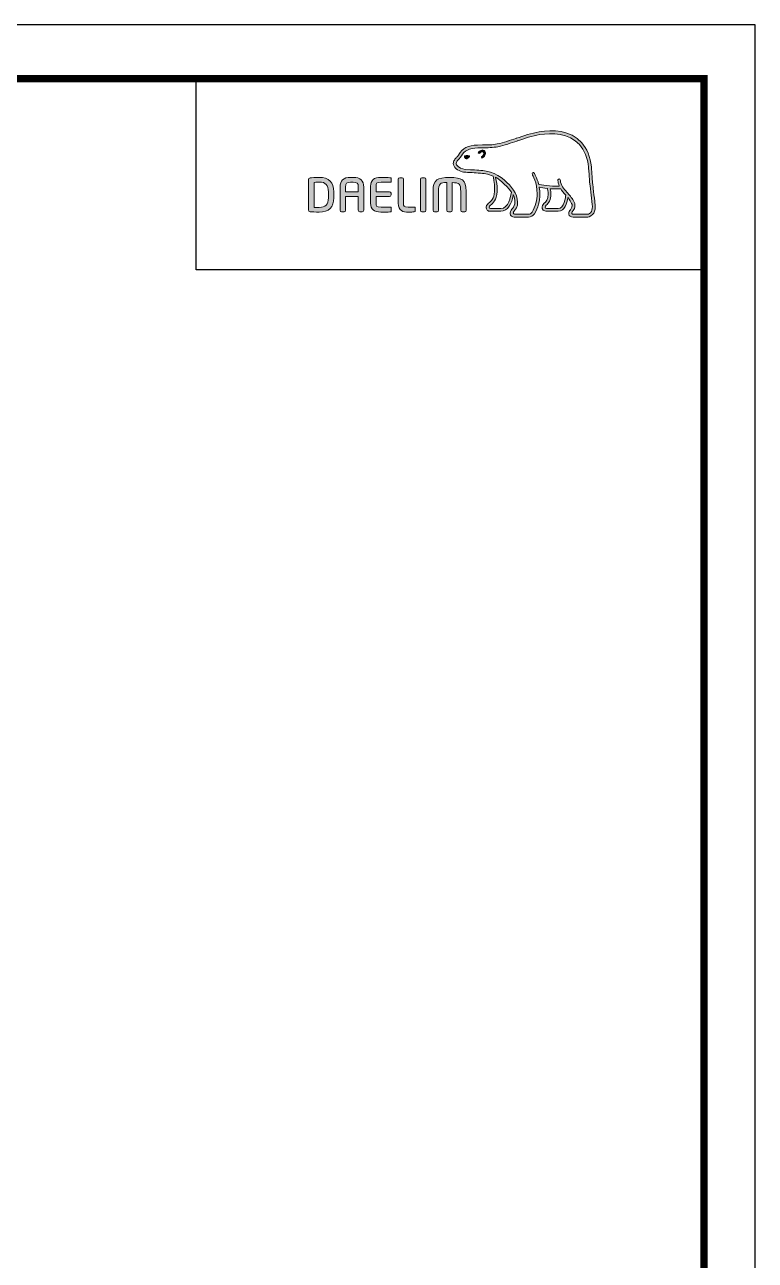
# Model space of a CAD drawing. Extents: x 7920 to 9049, y 0 to 827.
# Drawn here: x 8789.2 to 9048.8, y 387.6 to 826.8 of the extents above; entities that cross this region are included whole.
import ezdxf

# ---------------------------------------------------------------- set-up
doc = ezdxf.new("R2010")
doc.units = 0
doc.header["$LTSCALE"] = 10
doc.header["$MEASUREMENT"] = 0
doc.layers.get('0').update_dxf_attribs({"linetype": 'CONTINUOUS'})
doc.layers.add('레이어 1', color=7, linetype='CONTINUOUS', lineweight=0)

msp = doc.modelspace()

# ---------------------------------------------------------------- hatches: boundary and pattern name
at = {"layer": '레이어 1'}
h = msp.add_hatch(color=5, dxfattribs=at)
h.dxf.hatch_style = 1
edge = h.paths.add_edge_path(flags=16)
edge.add_spline(control_points=[(8990.26, 759.99), (8989.77, 759.45), (8989.15, 759.44), (8989.12, 759.44), (8989.12, 759.44), (8984.13, 759.44), (8984.13, 759.44), (8983.95, 759.44), (8983.81, 759.49), (8983.72, 759.58), (8983.64, 759.65), (8983.61, 759.76), (8983.61, 759.9), (8983.61, 760.18), (8983.81, 760.44), (8984.03, 760.72), (8984.23, 760.98), (8984.42, 761.22), (8984.53, 761.53), (8984.8, 762.26), (8984.78, 763.04), (8984.45, 763.73), (8983.86, 764.98), (8982.99, 765.96), (8982.14, 766.91), (8982.14, 766.91), (8981.85, 767.23), (8981.85, 767.23), (8980.75, 768.46), (8979.62, 769.73), (8979.53, 771.45), (8979.51, 771.79), (8979.35, 771.99), (8979.13, 771.98), (8979.13, 771.98), (8978.81, 771.83), (8978.8, 771.83), (8978.71, 771.73), (8978.66, 771.59), (8978.66, 771.42), (8978.66, 771.42), (8978.67, 771.37), (8978.67, 771.37), (8978.71, 770.74), (8978.86, 770.13), (8979.12, 769.5), (8979.12, 769.5), (8979.15, 769.44), (8979.15, 769.44), (8979.15, 769.44), (8979.08, 769.43), (8979.08, 769.43), (8975.88, 769.31), (8972.74, 769.91), (8971.82, 770.13), (8971.25, 772.42), (8970.32, 773.94), (8970.28, 774.01), (8970.21, 774.12), (8970.1, 774.22), (8969.99, 774.25), (8969.99, 774.25), (8969.72, 774.21), (8969.68, 774.2), (8969.66, 774.17), (8969.62, 774.11), (8969.51, 773.97), (8969.51, 773.97), (8969.5, 773.85), (8969.5, 773.85), (8969.5, 773.85), (8969.58, 773.55), (8969.58, 773.55), (8969.65, 773.43), (8971.3, 770.55), (8971.3, 766.74), (8971.3, 764.39), (8970.68, 762.17), (8969.46, 760.14), (8969.17, 759.66), (8968.78, 759.44), (8968.21, 759.44), (8968.21, 759.44), (8963.3, 759.44), (8963.3, 759.44), (8963.14, 759.44), (8962.8, 759.56), (8962.8, 759.91), (8962.8, 760.11), (8962.98, 760.43), (8963.28, 760.77), (8965.33, 763.05), (8964.15, 766.61), (8962.18, 768.96), (8960.28, 771.22), (8957.19, 774.07), (8953.21, 774.78), (8951.8, 775.02), (8949.49, 775.16), (8947.62, 775.27), (8947.62, 775.27), (8945.73, 775.38), (8945.73, 775.38), (8944.76, 775.46), (8943.15, 776.05), (8942.67, 776.98), (8942.46, 777.36), (8942.48, 777.75), (8942.74, 778.2), (8942.9, 778.47), (8943.13, 778.7), (8943.41, 778.98), (8943.72, 779.29), (8944.04, 779.62), (8944.29, 780.05), (8944.29, 780.05), (8944.36, 780.18), (8944.36, 780.18), (8945.31, 782), (8947.26, 782.96), (8950.17, 783.03), (8950.17, 783.03), (8951.81, 783.05), (8951.81, 783.05), (8953.62, 783.06), (8955.66, 783.07), (8957.34, 783.43), (8959.7, 783.94), (8962.07, 784.75), (8964.15, 785.46), (8964.15, 785.46), (8964.22, 785.48), (8964.22, 785.48), (8966.8, 786.37), (8969.48, 787.28), (8972.21, 787.72), (8976.58, 788.45), (8982.58, 788.42), (8986.36, 784.18), (8988.1, 782.22), (8989.18, 779.52), (8989.55, 776.16), (8989.55, 776.16), (8989.53, 776.17), (8989.52, 776.18), (8989.55, 776.12), (8989.58, 775.74), (8989.73, 773.6), (8989.78, 772.57), (8989.83, 771.51), (8990.1, 769.53), (8990.1, 769.53), (8990.86, 762.93), (8990.86, 762.93), (8990.86, 762.93), (8990.9, 762.13), (8990.9, 762.13), (8990.9, 761.19), (8990.69, 760.47), (8990.26, 759.99)], knot_values=[0, 0, 0, 0, 1, 1, 1, 2, 2, 2, 3, 3, 3, 4, 4, 4, 5, 5, 5, 6, 6, 6, 7, 7, 7, 8, 8, 8, 9, 9, 9, 10, 10, 10, 11, 11, 11, 12, 12, 12, 13, 13, 13, 14, 14, 14, 15, 15, 15, 16, 16, 16, 17, 17, 17, 18, 18, 18, 19, 19, 19, 20, 20, 20, 21, 21, 21, 22, 22, 22, 23, 23, 23, 24, 24, 24, 25, 25, 25, 26, 26, 26, 27, 27, 27, 28, 28, 28, 29, 29, 29, 30, 30, 30, 31, 31, 31, 32, 32, 32, 33, 33, 33, 34, 34, 34, 35, 35, 35, 36, 36, 36, 37, 37, 37, 38, 38, 38, 39, 39, 39, 40, 40, 40, 41, 41, 41, 42, 42, 42, 43, 43, 43, 44, 44, 44, 45, 45, 45, 46, 46, 46, 47, 47, 47, 48, 48, 48, 49, 49, 49, 50, 50, 50, 51, 51, 51, 52, 52, 52, 53, 53, 53, 53], degree=3, periodic=0)
edge = h.paths.add_edge_path(flags=16)
edge.add_spline(control_points=[(8978.74, 761.42), (8978.74, 761.42), (8974.67, 761.42), (8974.67, 761.42), (8974.37, 761.42), (8974.13, 761.66), (8974.13, 761.97), (8974.13, 762.18), (8974.32, 762.45), (8974.49, 762.64), (8975.32, 763.43), (8976.17, 764.52), (8976.17, 766.59), (8976.17, 766.59), (8976.11, 767.53), (8976.11, 767.54), (8976.11, 767.54), (8975.96, 768.45), (8975.96, 768.45), (8975.96, 768.45), (8975.95, 768.51), (8975.95, 768.51), (8975.95, 768.51), (8976.01, 768.5), (8976.01, 768.5), (8976.77, 768.45), (8978.25, 768.37), (8979.66, 768.43), (8980.01, 767.86), (8980.59, 767.13), (8981.43, 766.16), (8981.39, 765.67), (8980.99, 761.42), (8978.74, 761.42)], knot_values=[0, 0, 0, 0, 1, 1, 1, 2, 2, 2, 3, 3, 3, 4, 4, 4, 5, 5, 5, 6, 6, 6, 7, 7, 7, 8, 8, 8, 9, 9, 9, 10, 10, 10, 11, 11, 11, 11], degree=3, periodic=0)
edge = h.paths.add_edge_path(flags=16)
edge.add_spline(control_points=[(8958.33, 761.42), (8958.33, 761.42), (8954.76, 761.42), (8954.76, 761.42), (8954.49, 761.42), (8954.2, 761.64), (8954.2, 761.97), (8954.2, 762.16), (8954.37, 762.41), (8954.67, 762.65), (8955.57, 763.37), (8956.94, 764.46), (8957.09, 767.47), (8957.09, 767.47), (8957.11, 768.29), (8957.11, 768.29), (8957.11, 769.57), (8956.82, 771.11), (8956.54, 772.49), (8956.54, 772.49), (8956.49, 772.63), (8956.49, 772.63), (8956.49, 772.63), (8956.61, 772.54), (8956.61, 772.54), (8957.14, 772.22), (8960.06, 770.24), (8962.13, 767.32), (8961.96, 765.94), (8961.18, 761.42), (8958.33, 761.42)], knot_values=[0, 0, 0, 0, 1, 1, 1, 2, 2, 2, 3, 3, 3, 4, 4, 4, 5, 5, 5, 6, 6, 6, 7, 7, 7, 8, 8, 8, 9, 9, 9, 10, 10, 10, 10], degree=3, periodic=0)
edge = h.paths.add_edge_path()
edge.add_spline(control_points=[(8991.86, 763.03), (8991.86, 763.04), (8991.11, 769.67), (8991.11, 769.67), (8990.83, 771.65), (8990.79, 772.71), (8990.75, 773.64), (8990.75, 773.64), (8990.56, 776.26), (8990.56, 776.26), (8990.16, 779.84), (8989, 782.74), (8987.12, 784.85), (8983.04, 789.44), (8976.67, 789.48), (8972.04, 788.72), (8969.2, 788.25), (8966.49, 787.33), (8963.87, 786.43), (8963.87, 786.43), (8963.78, 786.4), (8963.78, 786.4), (8961.73, 785.7), (8959.41, 784.9), (8957.12, 784.42), (8955.56, 784.08), (8953.59, 784.07), (8951.86, 784.06), (8951.86, 784.06), (8950.14, 784.04), (8950.14, 784.04), (8946.84, 783.96), (8944.59, 782.81), (8943.46, 780.64), (8943.46, 780.64), (8943.41, 780.55), (8943.41, 780.55), (8943.22, 780.22), (8942.94, 779.94), (8942.69, 779.69), (8942.42, 779.41), (8942.11, 779.1), (8941.87, 778.7), (8941.63, 778.3), (8941.51, 777.89), (8941.51, 777.49), (8941.51, 777.15), (8941.6, 776.82), (8941.77, 776.51), (8942.47, 775.18), (8944.47, 774.47), (8945.66, 774.38), (8945.66, 774.38), (8947.42, 774.27), (8947.46, 774.27), (8949.22, 774.17), (8951.63, 774.03), (8953.03, 773.78), (8953.85, 773.64), (8954.79, 773.34), (8955.65, 772.94), (8955.71, 772.71), (8956.16, 770.73), (8956.16, 768.29), (8956.16, 768.29), (8956.14, 767.51), (8956.14, 767.51), (8956.01, 764.94), (8954.89, 764.04), (8954.06, 763.38), (8953.98, 763.32), (8953.25, 762.71), (8953.19, 761.98), (8953.16, 761.56), (8953.28, 761.19), (8953.53, 760.91), (8953.8, 760.62), (8954.21, 760.47), (8954.76, 760.47), (8954.76, 760.47), (8958.33, 760.47), (8958.33, 760.47), (8961, 760.47), (8962.32, 763.35), (8962.72, 766.04), (8962.72, 766.04), (8962.73, 766.42), (8962.73, 766.42), (8962.73, 766.42), (8962.84, 766.23), (8962.84, 766.23), (8963.18, 765.47), (8963.39, 764.56), (8963.39, 763.87), (8963.39, 762.91), (8963.09, 762.07), (8962.53, 761.44), (8962.38, 761.3), (8961.67, 760.56), (8961.67, 759.82), (8961.67, 759.82), (8961.67, 759.7), (8961.67, 759.7), (8961.78, 758.82), (8962.48, 758.43), (8963.14, 758.43), (8963.14, 758.43), (8968.21, 758.43), (8968.21, 758.43), (8969.13, 758.43), (8969.86, 758.84), (8970.33, 759.62), (8971.62, 761.77), (8972.27, 764.09), (8972.27, 766.54), (8972.27, 767.3), (8972.2, 768.12), (8972.06, 768.96), (8972.06, 768.96), (8972.05, 769.03), (8972.05, 769.03), (8972.05, 769.03), (8972.12, 769.02), (8972.12, 769.02), (8972.73, 768.9), (8973.71, 768.73), (8974.92, 768.6), (8974.92, 768.6), (8974.96, 768.59), (8974.96, 768.59), (8974.96, 768.59), (8975.12, 767.66), (8975.12, 767.66), (8975.12, 767.66), (8975.16, 767.44), (8975.16, 767.44), (8975.16, 767.44), (8975.2, 766.62), (8975.2, 766.62), (8975.2, 764.64), (8974.31, 763.78), (8973.83, 763.32), (8973.82, 763.32), (8973.15, 762.63), (8973.07, 762.03), (8973.07, 762.03), (8973.05, 761.84), (8973.05, 761.84), (8973.05, 761.65), (8973.1, 761.27), (8973.43, 760.93), (8973.73, 760.62), (8974.18, 760.47), (8974.78, 760.47), (8974.78, 760.47), (8978.74, 760.47), (8978.74, 760.47), (8981.14, 760.47), (8981.86, 763.52), (8982.15, 765.23), (8982.15, 765.23), (8982.16, 765.41), (8982.16, 765.41), (8982.16, 765.41), (8982.26, 765.28), (8982.26, 765.28), (8982.81, 764.57), (8983.3, 763.79), (8983.53, 763.3), (8983.66, 763.04), (8983.72, 762.76), (8983.72, 762.48), (8983.72, 762.48), (8983.63, 761.91), (8983.63, 761.91), (8983.54, 761.6), (8983.33, 761.31), (8983.12, 761.03), (8982.82, 760.64), (8982.5, 760.23), (8982.5, 759.73), (8982.5, 759.73), (8982.53, 759.46), (8982.53, 759.46), (8982.68, 758.8), (8983.21, 758.43), (8984.04, 758.43), (8984.04, 758.43), (8989.12, 758.43), (8989.12, 758.43), (8989.23, 758.43), (8990.22, 758.46), (8991, 759.3), (8991.62, 759.97), (8991.92, 760.89), (8991.92, 762.12), (8991.92, 762.12), (8991.87, 763.03), (8991.86, 763.03)], knot_values=[0, 0, 0, 0, 1, 1, 1, 2, 2, 2, 3, 3, 3, 4, 4, 4, 5, 5, 5, 6, 6, 6, 7, 7, 7, 8, 8, 8, 9, 9, 9, 10, 10, 10, 11, 11, 11, 12, 12, 12, 13, 13, 13, 14, 14, 14, 15, 15, 15, 16, 16, 16, 17, 17, 17, 18, 18, 18, 19, 19, 19, 20, 20, 20, 21, 21, 21, 22, 22, 22, 23, 23, 23, 24, 24, 24, 25, 25, 25, 26, 26, 26, 27, 27, 27, 28, 28, 28, 29, 29, 29, 30, 30, 30, 31, 31, 31, 32, 32, 32, 33, 33, 33, 34, 34, 34, 35, 35, 35, 36, 36, 36, 37, 37, 37, 38, 38, 38, 39, 39, 39, 40, 40, 40, 41, 41, 41, 42, 42, 42, 43, 43, 43, 44, 44, 44, 45, 45, 45, 46, 46, 46, 47, 47, 47, 48, 48, 48, 49, 49, 49, 50, 50, 50, 51, 51, 51, 52, 52, 52, 53, 53, 53, 54, 54, 54, 55, 55, 55, 56, 56, 56, 57, 57, 57, 58, 58, 58, 59, 59, 59, 60, 60, 60, 61, 61, 61, 62, 62, 62, 63, 63, 63, 64, 64, 64, 65, 65, 65, 66, 66, 66, 66], degree=3, periodic=0)
edge = h.paths.add_edge_path(flags=0)
edge.add_spline(control_points=[(8945.58, 780.17), (8945.58, 780.17), (8946.32, 780.51), (8947.23, 780.15), (8947.23, 780.15), (8947.35, 780.11), (8947.2, 779.9), (8946.75, 779.3), (8946.31, 779.17), (8946.31, 779.17), (8946.31, 779.17), (8945.99, 779.06), (8945.82, 779.27), (8945.45, 779.7), (8945.44, 779.94), (8945.44, 779.94), (8945.44, 779.94), (8945.41, 780.13), (8945.58, 780.17)], knot_values=[0, 0, 0, 0, 1, 1, 1, 2, 2, 2, 3, 3, 3, 4, 4, 4, 5, 5, 5, 6, 6, 6, 6], degree=3, periodic=0)
edge = h.paths.add_edge_path(flags=0)
edge.add_spline(control_points=[(8950.45, 781.53), (8950.34, 781.41), (8950.33, 781.21), (8950.45, 781.1), (8950.57, 781), (8950.76, 781.03), (8950.87, 781.15), (8950.93, 781.21), (8951.54, 781.93), (8952.06, 781.56), (8952.25, 781.43), (8952.33, 781.23), (8952.31, 780.98), (8952.26, 780.57), (8951.91, 780.12), (8951.67, 779.96), (8951.53, 779.88), (8951.44, 779.7), (8951.5, 779.55), (8951.57, 779.41), (8951.75, 779.37), (8951.9, 779.43), (8952.34, 779.64), (8952.89, 780.34), (8952.96, 781), (8953.01, 781.45), (8952.81, 781.82), (8952.45, 782.07), (8951.67, 782.63), (8950.78, 781.89), (8950.45, 781.53)], knot_values=[0, 0, 0, 0, 1, 1, 1, 2, 2, 2, 3, 3, 3, 4, 4, 4, 5, 5, 5, 6, 6, 6, 7, 7, 7, 8, 8, 8, 9, 9, 9, 10, 10, 10, 10], degree=3, periodic=0)
edge = h.paths.add_edge_path(flags=0)
edge.add_spline(control_points=[(8950.35, 780.99), (8950.35, 780.99), (8950.35, 780.99), (8950.35, 780.99), (8950.35, 780.99), (8950.35, 780.99), (8950.35, 780.99)], knot_values=[0, 0, 0, 0, 1, 1, 1, 2, 2, 2, 2], degree=3, periodic=0)
h = msp.add_hatch(color=5, dxfattribs=at)
h.dxf.hatch_style = 2
edge = h.paths.add_edge_path()
edge.add_spline(control_points=[(8950.45, 781.53), (8950.34, 781.41), (8950.33, 781.21), (8950.45, 781.1), (8950.57, 781), (8950.76, 781.03), (8950.87, 781.15), (8950.93, 781.21), (8951.54, 781.93), (8952.06, 781.56), (8952.25, 781.43), (8952.33, 781.23), (8952.31, 780.98), (8952.26, 780.57), (8951.91, 780.12), (8951.67, 779.96), (8951.53, 779.88), (8951.44, 779.7), (8951.5, 779.55), (8951.57, 779.41), (8951.75, 779.37), (8951.9, 779.43), (8952.34, 779.64), (8952.89, 780.34), (8952.96, 781), (8953.01, 781.45), (8952.81, 781.82), (8952.45, 782.07), (8951.67, 782.63), (8950.78, 781.89), (8950.45, 781.53)], knot_values=[0, 0, 0, 0, 1, 1, 1, 2, 2, 2, 3, 3, 3, 4, 4, 4, 5, 5, 5, 6, 6, 6, 7, 7, 7, 8, 8, 8, 9, 9, 9, 10, 10, 10, 10], degree=3, periodic=0)
h = msp.add_hatch(color=5, dxfattribs=at)
h.dxf.hatch_style = 2
edge = h.paths.add_edge_path()
edge.add_spline(control_points=[(8947.24, 779.9), (8947.39, 780.11), (8947.27, 780.15), (8947.27, 780.15)], knot_values=[1.00001, 1.00001, 1.00001, 1.00001, 2, 2, 2, 2], degree=3, periodic=0)
edge.add_spline(control_points=[(8947.27, 780.15), (8947.22, 780.18), (8947.16, 780.2), (8947.11, 780.21)], knot_values=[0.937491, 0.937491, 0.937491, 0.937491, 1, 1, 1, 1], degree=3, periodic=0)
edge.add_spline(control_points=[(8947.11, 780.21), (8946.99, 780.25), (8946.89, 780.27), (8946.78, 780.29)], knot_values=[0.812494, 0.812494, 0.812494, 0.812494, 0.937491, 0.937491, 0.937491, 0.937491], degree=3, periodic=0)
edge.add_spline(control_points=[(8946.78, 780.29), (8946.68, 780.3), (8946.58, 780.31), (8946.49, 780.32)], knot_values=[0.687496, 0.687496, 0.687496, 0.687496, 0.812494, 0.812494, 0.812494, 0.812494], degree=3, periodic=0)
edge.add_spline(control_points=[(8946.49, 780.32), (8946.39, 780.32), (8946.3, 780.32), (8946.22, 780.31)], knot_values=[0.562499, 0.562499, 0.562499, 0.562499, 0.687496, 0.687496, 0.687496, 0.687496], degree=3, periodic=0)
edge.add_spline(control_points=[(8946.22, 780.31), (8946.1, 780.3), (8945.99, 780.28), (8945.9, 780.26)], knot_values=[0.375003, 0.375003, 0.375003, 0.375003, 0.562499, 0.562499, 0.562499, 0.562499], degree=3, periodic=0)
edge.add_spline(control_points=[(8945.9, 780.26), (8945.78, 780.23), (8945.7, 780.2), (8945.65, 780.19)], knot_values=[0.125007, 0.125007, 0.125007, 0.125007, 0.375003, 0.375003, 0.375003, 0.375003], degree=3, periodic=0)
edge.add_spline(control_points=[(8945.65, 780.19), (8945.63, 780.18), (8945.62, 780.17), (8945.62, 780.17)], knot_values=[0, 0, 0, 0, 0.125007, 0.125007, 0.125007, 0.125007], degree=3, periodic=0)
edge.add_spline(control_points=[(8945.62, 780.17), (8945.45, 780.13), (8945.49, 779.94), (8945.49, 779.94), (8945.49, 779.94), (8945.5, 779.7), (8945.86, 779.27)], knot_values=[4, 4, 4, 4, 5, 5, 5, 6, 6, 6, 6], degree=3, periodic=0)
edge.add_spline(control_points=[(8945.86, 779.27), (8946.04, 779.06), (8946.36, 779.17), (8946.36, 779.17), (8946.36, 779.17), (8946.79, 779.3), (8947.24, 779.9)], knot_values=[2, 2, 2, 2, 3, 3, 3, 4, 4, 4, 4], degree=3, periodic=0)
h = msp.add_hatch(color=5, dxfattribs=at)
h.dxf.hatch_style = 2
edge = h.paths.add_edge_path()
edge.add_spline(control_points=[(8897.12, 765.29), (8897.12, 762.98), (8896.06, 761.85), (8893.89, 761.85), (8893.89, 761.85), (8892.4, 761.88), (8892.01, 761.88), (8892.01, 761.88), (8892.01, 770.77), (8892.01, 770.77), (8892.78, 770.85), (8893.88, 770.86), (8893.89, 770.86), (8896.12, 770.86), (8897.12, 769.8), (8897.12, 767.42), (8897.12, 767.42), (8897.12, 765.29), (8897.12, 765.29)], knot_values=[0, 0, 0, 0, 1, 1, 1, 2, 2, 2, 3, 3, 3, 4, 4, 4, 5, 5, 5, 6, 6, 6, 6], degree=3, periodic=0)
edge = h.paths.add_edge_path()
edge.add_spline(control_points=[(8893.89, 772.53), (8892.68, 772.53), (8891.11, 772.45), (8890.6, 772.37), (8890.28, 772.32), (8890.07, 772.08), (8890.07, 771.76), (8890.07, 771.76), (8890.07, 760.95), (8890.07, 760.95), (8890.07, 760.62), (8890.28, 760.38), (8890.61, 760.34), (8891.1, 760.26), (8892.66, 760.18), (8893.89, 760.18), (8897.26, 760.18), (8899.04, 761.95), (8899.04, 765.29), (8899.04, 765.29), (8899.04, 767.42), (8899.04, 767.42), (8899.04, 770.76), (8897.26, 772.53), (8893.89, 772.53)], knot_values=[0, 0, 0, 0, 1, 1, 1, 2, 2, 2, 3, 3, 3, 4, 4, 4, 5, 5, 5, 6, 6, 6, 7, 7, 7, 8, 8, 8, 8], degree=3, periodic=0)
h = msp.add_hatch(color=5, dxfattribs=at)
h.dxf.hatch_style = 2
edge = h.paths.add_edge_path()
edge.add_spline(control_points=[(8907.74, 767.43), (8907.74, 767.43), (8903.19, 767.43), (8903.19, 767.43), (8903.19, 767.6), (8903.19, 769.05), (8903.19, 769.05), (8903.19, 770.57), (8903.64, 770.82), (8904.99, 770.82), (8904.99, 770.82), (8905.94, 770.82), (8905.94, 770.82), (8907.29, 770.82), (8907.74, 770.57), (8907.74, 769.05), (8907.74, 769.05), (8907.74, 767.6), (8907.74, 767.43)], knot_values=[0, 0, 0, 0, 1, 1, 1, 2, 2, 2, 3, 3, 3, 4, 4, 4, 5, 5, 5, 6, 6, 6, 6], degree=3, periodic=0)
edge = h.paths.add_edge_path()
edge.add_spline(control_points=[(8905.94, 772.53), (8905.94, 772.53), (8904.99, 772.53), (8904.99, 772.53), (8902.42, 772.53), (8901.27, 771.46), (8901.27, 769.05), (8901.27, 769.05), (8901.27, 760.83), (8901.27, 760.83), (8901.27, 760.54), (8901.5, 760.29), (8901.78, 760.29), (8901.78, 760.29), (8902.68, 760.29), (8902.68, 760.29), (8903, 760.29), (8903.19, 760.56), (8903.19, 760.83), (8903.19, 760.83), (8903.19, 765.55), (8903.19, 765.74), (8903.19, 765.74), (8907.74, 765.74), (8907.74, 765.74), (8907.74, 765.55), (8907.74, 760.83), (8907.74, 760.83), (8907.74, 760.53), (8907.97, 760.29), (8908.26, 760.29), (8908.26, 760.29), (8909.15, 760.29), (8909.15, 760.29), (8909.46, 760.29), (8909.67, 760.57), (8909.67, 760.83), (8909.67, 760.83), (8909.67, 769.05), (8909.67, 769.05), (8909.67, 771.46), (8908.52, 772.53), (8905.94, 772.53)], knot_values=[0, 0, 0, 0, 1, 1, 1, 2, 2, 2, 3, 3, 3, 4, 4, 4, 5, 5, 5, 6, 6, 6, 7, 7, 7, 8, 8, 8, 9, 9, 9, 10, 10, 10, 11, 11, 11, 12, 12, 12, 13, 13, 13, 14, 14, 14, 14], degree=3, periodic=0)
h = msp.add_hatch(color=5, dxfattribs=at)
h.dxf.hatch_style = 2
edge = h.paths.add_edge_path()
edge.add_spline(control_points=[(8912.11, 769.38), (8912.11, 769.38), (8912.11, 763.33), (8912.11, 763.33), (8912.11, 761.21), (8913.32, 760.18), (8915.81, 760.18), (8916.91, 760.18), (8918.4, 760.2), (8919, 760.26), (8918.99, 760.26), (8919.29, 760.29), (8919.29, 760.29), (8919.29, 760.29), (8919.38, 760.3), (8919.38, 760.3), (8919.38, 760.3), (8919.38, 761.92), (8919.38, 761.92), (8919.38, 761.92), (8915.82, 761.92), (8915.82, 761.92), (8914.04, 761.92), (8914.04, 762.42), (8914.04, 763.33), (8914.04, 763.33), (8914.04, 765.57), (8914.04, 765.75), (8914.23, 765.75), (8918.82, 765.75), (8918.82, 765.75), (8919.12, 765.75), (8919.37, 765.99), (8919.37, 766.28), (8919.37, 766.28), (8919.37, 766.88), (8919.37, 766.88), (8919.37, 767.18), (8919.12, 767.42), (8918.82, 767.42), (8918.82, 767.42), (8914.23, 767.42), (8914.04, 767.42), (8914.04, 767.59), (8914.04, 769.38), (8914.04, 769.38), (8914.04, 770.29), (8914.04, 770.79), (8915.82, 770.79), (8915.82, 770.79), (8919.38, 770.78), (8919.38, 770.78), (8919.38, 770.78), (8919.38, 772.39), (8919.38, 772.39), (8919.38, 772.39), (8919, 772.43), (8919, 772.43), (8918.3, 772.49), (8916.7, 772.53), (8915.81, 772.53), (8913.32, 772.53), (8912.11, 771.5), (8912.11, 769.38)], knot_values=[0, 0, 0, 0, 1, 1, 1, 2, 2, 2, 3, 3, 3, 4, 4, 4, 5, 5, 5, 6, 6, 6, 7, 7, 7, 8, 8, 8, 9, 9, 9, 10, 10, 10, 11, 11, 11, 12, 12, 12, 13, 13, 13, 14, 14, 14, 15, 15, 15, 16, 16, 16, 17, 17, 17, 18, 18, 18, 19, 19, 19, 20, 20, 20, 21, 21, 21, 21], degree=3, periodic=0)
h = msp.add_hatch(color=5, dxfattribs=at)
h.dxf.hatch_style = 2
edge = h.paths.add_edge_path()
edge.add_spline(control_points=[(8922.46, 772.42), (8922.17, 772.42), (8921.92, 772.17), (8921.92, 771.88), (8921.92, 771.88), (8921.92, 763.33), (8921.92, 763.33), (8921.92, 760.54), (8923.82, 760.18), (8925.47, 760.18), (8926.69, 760.18), (8927, 760.24), (8927.36, 760.3), (8927.36, 760.3), (8927.57, 760.33), (8927.57, 760.33), (8927.57, 760.33), (8927.85, 760.36), (8927.85, 760.36), (8927.85, 760.36), (8927.93, 760.37), (8927.93, 760.37), (8927.93, 760.37), (8927.93, 761.92), (8927.93, 761.92), (8927.93, 761.92), (8925.49, 761.92), (8925.49, 761.92), (8923.84, 761.92), (8923.84, 762.54), (8923.84, 763.14), (8923.84, 763.14), (8923.84, 771.88), (8923.84, 771.88), (8923.84, 772.17), (8923.59, 772.42), (8923.3, 772.42), (8923.3, 772.42), (8922.46, 772.42), (8922.46, 772.42)], knot_values=[0, 0, 0, 0, 1, 1, 1, 2, 2, 2, 3, 3, 3, 4, 4, 4, 5, 5, 5, 6, 6, 6, 7, 7, 7, 8, 8, 8, 9, 9, 9, 10, 10, 10, 11, 11, 11, 12, 12, 12, 13, 13, 13, 13], degree=3, periodic=0)
h = msp.add_hatch(color=5, dxfattribs=at)
h.dxf.hatch_style = 2
edge = h.paths.add_edge_path()
edge.add_spline(control_points=[(8930.32, 772.42), (8930, 772.42), (8929.81, 772.15), (8929.81, 771.9), (8929.81, 771.9), (8929.81, 760.83), (8929.81, 760.83), (8929.81, 760.53), (8930.04, 760.29), (8930.32, 760.29), (8930.32, 760.29), (8931.22, 760.29), (8931.22, 760.29), (8931.54, 760.29), (8931.73, 760.56), (8931.73, 760.83), (8931.73, 760.83), (8931.73, 771.9), (8931.73, 771.9), (8931.73, 772.19), (8931.5, 772.42), (8931.22, 772.42), (8931.22, 772.42), (8930.32, 772.42), (8930.32, 772.42)], knot_values=[0, 0, 0, 0, 1, 1, 1, 2, 2, 2, 3, 3, 3, 4, 4, 4, 5, 5, 5, 6, 6, 6, 7, 7, 7, 8, 8, 8, 8], degree=3, periodic=0)
h = msp.add_hatch(color=5, dxfattribs=at)
h.dxf.hatch_style = 2
edge = h.paths.add_edge_path()
edge.add_spline(control_points=[(8934.32, 767.64), (8934.32, 767.64), (8934.32, 760.83), (8934.32, 760.83), (8934.32, 760.53), (8934.55, 760.29), (8934.83, 760.29), (8934.83, 760.29), (8935.75, 760.29), (8935.75, 760.29), (8936.07, 760.29), (8936.26, 760.56), (8936.26, 760.83), (8936.26, 760.83), (8936.26, 767.47), (8936.26, 767.47), (8936.26, 770.4), (8936.76, 770.69), (8939.23, 770.69), (8939.23, 770.51), (8939.23, 760.83), (8939.23, 760.83), (8939.23, 760.52), (8939.45, 760.29), (8939.75, 760.29), (8939.75, 760.29), (8940.64, 760.29), (8940.64, 760.29), (8940.96, 760.29), (8941.15, 760.56), (8941.15, 760.83), (8941.15, 760.83), (8941.15, 770.48), (8941.15, 770.67), (8942.31, 770.67), (8943.13, 770.57), (8943.57, 770.13), (8944.03, 769.67), (8944.12, 768.8), (8944.12, 767.47), (8944.12, 767.47), (8944.12, 760.83), (8944.12, 760.83), (8944.12, 760.54), (8944.36, 760.29), (8944.64, 760.29), (8944.64, 760.29), (8945.55, 760.29), (8945.55, 760.29), (8945.87, 760.29), (8946.07, 760.57), (8946.07, 760.83), (8946.07, 760.83), (8946.07, 767.64), (8946.07, 767.64), (8946.07, 771.77), (8944.6, 772.47), (8940.2, 772.47), (8935.79, 772.47), (8934.32, 771.77), (8934.32, 767.64)], knot_values=[0, 0, 0, 0, 1, 1, 1, 2, 2, 2, 3, 3, 3, 4, 4, 4, 5, 5, 5, 6, 6, 6, 7, 7, 7, 8, 8, 8, 9, 9, 9, 10, 10, 10, 11, 11, 11, 12, 12, 12, 13, 13, 13, 14, 14, 14, 15, 15, 15, 16, 16, 16, 17, 17, 17, 18, 18, 18, 19, 19, 19, 20, 20, 20, 20], degree=3, periodic=0)

# ---------------------------------------------------------------- linework, layer by layer
at = {"color": 5, "ltscale": 0.5}
msp.add_line((8850.19, 739.68), (8850.19, 807.6), dxfattribs=at)
at = {"color": 5}
msp.add_line((8958.17, 760.47), (8958.17, 760.47), dxfattribs=at)
at = {"color": 5, "ltscale": 40}
msp.add_line((9030.53, 739.68), (8850.19, 739.68), dxfattribs=at)
at = {"ltscale": 0.5}
msp.add_lwpolyline([(7920.38, 0), (9048.78, 0), (9048.78, 826.8), (7920.38, 826.8)], close=True, dxfattribs=at)
at = {"color": 5, "linetype": 'ByBlock', "lineweight": 200, "const_width": 2.6}
msp.add_lwpolyline([(7938.53, 35.4), (9030.53, 35.4), (9030.53, 807.6), (7938.53, 807.6)], close=True, dxfattribs=at)
at = {"layer": '레이어 1', "color": 5}
for points, knots in [([(8991.86, 763.03), (8991.86, 763.04), (8991.11, 769.67), (8991.11, 769.67), (8990.83, 771.65), (8990.79, 772.71), (8990.75, 773.64), (8990.75, 773.64), (8990.56, 776.26), (8990.56, 776.26), (8990.16, 779.84), (8989, 782.74), (8987.12, 784.85), (8983.04, 789.44), (8976.67, 789.48), (8972.04, 788.72), (8969.2, 788.25), (8966.49, 787.33), (8963.87, 786.43), (8963.87, 786.43), (8963.78, 786.4), (8963.78, 786.4), (8961.73, 785.7), (8959.41, 784.9), (8957.12, 784.42), (8955.56, 784.08), (8953.59, 784.07), (8951.86, 784.06), (8951.86, 784.06), (8950.14, 784.04), (8950.14, 784.04), (8946.84, 783.96), (8944.59, 782.81), (8943.46, 780.64), (8943.46, 780.64), (8943.41, 780.55), (8943.41, 780.55), (8943.22, 780.22), (8942.94, 779.94), (8942.69, 779.69), (8942.42, 779.41), (8942.11, 779.1), (8941.87, 778.7), (8941.63, 778.3), (8941.51, 777.89), (8941.51, 777.49), (8941.51, 777.15), (8941.6, 776.82), (8941.77, 776.51), (8942.47, 775.18), (8944.47, 774.47), (8945.66, 774.38), (8945.66, 774.38), (8947.42, 774.27), (8947.46, 774.27), (8949.22, 774.17), (8951.63, 774.03), (8953.03, 773.78), (8953.85, 773.64), (8954.79, 773.34), (8955.65, 772.94), (8955.71, 772.71), (8956.16, 770.73), (8956.16, 768.29), (8956.16, 768.29), (8956.14, 767.51), (8956.14, 767.51), (8956.01, 764.94), (8954.89, 764.04), (8954.06, 763.38), (8953.98, 763.32), (8953.25, 762.71), (8953.19, 761.98), (8953.16, 761.56), (8953.28, 761.19), (8953.53, 760.91), (8953.8, 760.62), (8954.21, 760.47), (8954.76, 760.47), (8954.76, 760.47), (8958.33, 760.47), (8958.33, 760.47), (8961, 760.47), (8962.32, 763.35), (8962.72, 766.04), (8962.72, 766.04), (8962.73, 766.42), (8962.73, 766.42), (8962.73, 766.42), (8962.84, 766.23), (8962.84, 766.23), (8963.18, 765.47), (8963.39, 764.56), (8963.39, 763.87), (8963.39, 762.91), (8963.09, 762.07), (8962.53, 761.44), (8962.38, 761.3), (8961.67, 760.56), (8961.67, 759.82), (8961.67, 759.82), (8961.67, 759.7), (8961.67, 759.7), (8961.78, 758.82), (8962.48, 758.43), (8963.14, 758.43), (8963.14, 758.43), (8968.21, 758.43), (8968.21, 758.43), (8969.13, 758.43), (8969.86, 758.84), (8970.33, 759.62), (8971.62, 761.77), (8972.27, 764.09), (8972.27, 766.54), (8972.27, 767.3), (8972.2, 768.12), (8972.06, 768.96), (8972.06, 768.96), (8972.05, 769.03), (8972.05, 769.03), (8972.05, 769.03), (8972.12, 769.02), (8972.12, 769.02), (8972.73, 768.9), (8973.71, 768.73), (8974.92, 768.6), (8974.92, 768.6), (8974.96, 768.59), (8974.96, 768.59), (8974.96, 768.59), (8975.12, 767.66), (8975.12, 767.66), (8975.12, 767.66), (8975.16, 767.44), (8975.16, 767.44), (8975.16, 767.44), (8975.2, 766.62), (8975.2, 766.62), (8975.2, 764.64), (8974.31, 763.78), (8973.83, 763.32), (8973.82, 763.32), (8973.15, 762.63), (8973.07, 762.03), (8973.07, 762.03), (8973.05, 761.84), (8973.05, 761.84), (8973.05, 761.65), (8973.1, 761.27), (8973.43, 760.93), (8973.73, 760.62), (8974.18, 760.47), (8974.78, 760.47), (8974.78, 760.47), (8978.74, 760.47), (8978.74, 760.47), (8981.14, 760.47), (8981.86, 763.52), (8982.15, 765.23), (8982.15, 765.23), (8982.16, 765.41), (8982.16, 765.41), (8982.16, 765.41), (8982.26, 765.28), (8982.26, 765.28), (8982.81, 764.57), (8983.3, 763.79), (8983.53, 763.3), (8983.66, 763.04), (8983.72, 762.76), (8983.72, 762.48), (8983.72, 762.48), (8983.63, 761.91), (8983.63, 761.91), (8983.54, 761.6), (8983.33, 761.31), (8983.12, 761.03), (8982.82, 760.64), (8982.5, 760.23), (8982.5, 759.73), (8982.5, 759.73), (8982.53, 759.46), (8982.53, 759.46), (8982.68, 758.8), (8983.21, 758.43), (8984.04, 758.43), (8984.04, 758.43), (8989.12, 758.43), (8989.12, 758.43), (8989.23, 758.43), (8990.22, 758.46), (8991, 759.3), (8991.62, 759.97), (8991.92, 760.89), (8991.92, 762.12), (8991.92, 762.12), (8991.87, 763.03), (8991.86, 763.03)], [0, 0, 0, 0, 1, 1, 1, 2, 2, 2, 3, 3, 3, 4, 4, 4, 5, 5, 5, 6, 6, 6, 7, 7, 7, 8, 8, 8, 9, 9, 9, 10, 10, 10, 11, 11, 11, 12, 12, 12, 13, 13, 13, 14, 14, 14, 15, 15, 15, 16, 16, 16, 17, 17, 17, 18, 18, 18, 19, 19, 19, 20, 20, 20, 21, 21, 21, 22, 22, 22, 23, 23, 23, 24, 24, 24, 25, 25, 25, 26, 26, 26, 27, 27, 27, 28, 28, 28, 29, 29, 29, 30, 30, 30, 31, 31, 31, 32, 32, 32, 33, 33, 33, 34, 34, 34, 35, 35, 35, 36, 36, 36, 37, 37, 37, 38, 38, 38, 39, 39, 39, 40, 40, 40, 41, 41, 41, 42, 42, 42, 43, 43, 43, 44, 44, 44, 45, 45, 45, 46, 46, 46, 47, 47, 47, 48, 48, 48, 49, 49, 49, 50, 50, 50, 51, 51, 51, 52, 52, 52, 53, 53, 53, 54, 54, 54, 55, 55, 55, 56, 56, 56, 57, 57, 57, 58, 58, 58, 59, 59, 59, 60, 60, 60, 61, 61, 61, 62, 62, 62, 63, 63, 63, 64, 64, 64, 65, 65, 65, 66, 66, 66, 66]), ([(8950.45, 781.53), (8950.34, 781.41), (8950.33, 781.21), (8950.45, 781.1), (8950.57, 781), (8950.76, 781.03), (8950.87, 781.15), (8950.93, 781.21), (8951.54, 781.93), (8952.06, 781.56), (8952.25, 781.43), (8952.33, 781.23), (8952.31, 780.98), (8952.26, 780.57), (8951.91, 780.12), (8951.67, 779.96), (8951.53, 779.88), (8951.44, 779.7), (8951.5, 779.55), (8951.57, 779.41), (8951.75, 779.37), (8951.9, 779.43), (8952.34, 779.64), (8952.89, 780.34), (8952.96, 781), (8953.01, 781.45), (8952.81, 781.82), (8952.45, 782.07), (8951.67, 782.63), (8950.78, 781.89), (8950.45, 781.53)], [0, 0, 0, 0, 1, 1, 1, 2, 2, 2, 3, 3, 3, 4, 4, 4, 5, 5, 5, 6, 6, 6, 7, 7, 7, 8, 8, 8, 9, 9, 9, 10, 10, 10, 10]), ([(8945.58, 780.17), (8945.58, 780.17), (8946.32, 780.51), (8947.23, 780.15), (8947.23, 780.15), (8947.35, 780.11), (8947.2, 779.9), (8946.75, 779.3), (8946.31, 779.17), (8946.31, 779.17), (8946.31, 779.17), (8945.99, 779.06), (8945.82, 779.27), (8945.45, 779.7), (8945.44, 779.94), (8945.44, 779.94), (8945.44, 779.94), (8945.41, 780.13), (8945.58, 780.17)], [0, 0, 0, 0, 1, 1, 1, 2, 2, 2, 3, 3, 3, 4, 4, 4, 5, 5, 5, 6, 6, 6, 6]), ([(8945.58, 780.17), (8945.58, 780.17), (8946.32, 780.51), (8947.23, 780.15), (8947.23, 780.15), (8947.35, 780.11), (8947.2, 779.9), (8946.75, 779.3), (8946.31, 779.17), (8946.31, 779.17), (8946.31, 779.17), (8945.99, 779.06), (8945.82, 779.27), (8945.45, 779.7), (8945.44, 779.94), (8945.44, 779.94), (8945.44, 779.94), (8945.41, 780.13), (8945.58, 780.17)], [0, 0, 0, 0, 1, 1, 1, 2, 2, 2, 3, 3, 3, 4, 4, 4, 5, 5, 5, 6, 6, 6, 6]), ([(8945.62, 780.17), (8945.62, 780.17), (8946.36, 780.51), (8947.27, 780.15), (8947.27, 780.15), (8947.39, 780.11), (8947.24, 779.9), (8946.79, 779.3), (8946.36, 779.17), (8946.36, 779.17), (8946.36, 779.17), (8946.04, 779.06), (8945.86, 779.27), (8945.5, 779.7), (8945.49, 779.94), (8945.49, 779.94), (8945.49, 779.94), (8945.45, 780.13), (8945.62, 780.17)], [0, 0, 0, 0, 1, 1, 1, 2, 2, 2, 3, 3, 3, 4, 4, 4, 5, 5, 5, 6, 6, 6, 6]), ([(8950.35, 780.99), (8950.35, 780.99), (8950.35, 780.99), (8950.35, 780.99), (8950.35, 780.99), (8950.35, 780.99), (8950.35, 780.99)], [0, 0, 0, 0, 1, 1, 1, 2, 2, 2, 2]), ([(8969.58, 773.55), (8969.65, 773.43), (8971.3, 770.55), (8971.3, 766.74), (8971.3, 764.39), (8970.68, 762.17), (8969.46, 760.14)], [24, 24, 24, 24, 25, 25, 25, 26, 26, 26, 26]), ([(8893.89, 772.53), (8892.68, 772.53), (8891.11, 772.45), (8890.6, 772.37), (8890.28, 772.32), (8890.07, 772.08), (8890.07, 771.76), (8890.07, 771.76), (8890.07, 760.95), (8890.07, 760.95), (8890.07, 760.62), (8890.28, 760.38), (8890.61, 760.34), (8891.1, 760.26), (8892.66, 760.18), (8893.89, 760.18), (8897.26, 760.18), (8899.04, 761.95), (8899.04, 765.29), (8899.04, 765.29), (8899.04, 767.42), (8899.04, 767.42), (8899.04, 770.76), (8897.26, 772.53), (8893.89, 772.53)], [0, 0, 0, 0, 1, 1, 1, 2, 2, 2, 3, 3, 3, 4, 4, 4, 5, 5, 5, 6, 6, 6, 7, 7, 7, 8, 8, 8, 8]), ([(8897.12, 765.29), (8897.12, 762.98), (8896.06, 761.85), (8893.89, 761.85), (8893.89, 761.85), (8892.4, 761.88), (8892.01, 761.88), (8892.01, 761.88), (8892.01, 770.77), (8892.01, 770.77), (8892.78, 770.85), (8893.88, 770.86), (8893.89, 770.86), (8896.12, 770.86), (8897.12, 769.8), (8897.12, 767.42), (8897.12, 767.42), (8897.12, 765.29), (8897.12, 765.29)], [0, 0, 0, 0, 1, 1, 1, 2, 2, 2, 3, 3, 3, 4, 4, 4, 5, 5, 5, 6, 6, 6, 6]), ([(8905.94, 772.53), (8905.94, 772.53), (8904.99, 772.53), (8904.99, 772.53), (8902.42, 772.53), (8901.27, 771.46), (8901.27, 769.05), (8901.27, 769.05), (8901.27, 760.83), (8901.27, 760.83), (8901.27, 760.54), (8901.5, 760.29), (8901.78, 760.29), (8901.78, 760.29), (8902.68, 760.29), (8902.68, 760.29), (8903, 760.29), (8903.19, 760.56), (8903.19, 760.83), (8903.19, 760.83), (8903.19, 765.55), (8903.19, 765.74), (8903.19, 765.74), (8907.74, 765.74), (8907.74, 765.74), (8907.74, 765.55), (8907.74, 760.83), (8907.74, 760.83), (8907.74, 760.53), (8907.97, 760.29), (8908.26, 760.29), (8908.26, 760.29), (8909.15, 760.29), (8909.15, 760.29), (8909.46, 760.29), (8909.67, 760.57), (8909.67, 760.83), (8909.67, 760.83), (8909.67, 769.05), (8909.67, 769.05), (8909.67, 771.46), (8908.52, 772.53), (8905.94, 772.53)], [0, 0, 0, 0, 1, 1, 1, 2, 2, 2, 3, 3, 3, 4, 4, 4, 5, 5, 5, 6, 6, 6, 7, 7, 7, 8, 8, 8, 9, 9, 9, 10, 10, 10, 11, 11, 11, 12, 12, 12, 13, 13, 13, 14, 14, 14, 14]), ([(8907.74, 767.43), (8907.74, 767.43), (8903.19, 767.43), (8903.19, 767.43), (8903.19, 767.6), (8903.19, 769.05), (8903.19, 769.05), (8903.19, 770.57), (8903.64, 770.82), (8904.99, 770.82), (8904.99, 770.82), (8905.94, 770.82), (8905.94, 770.82), (8907.29, 770.82), (8907.74, 770.57), (8907.74, 769.05), (8907.74, 769.05), (8907.74, 767.6), (8907.74, 767.43)], [0, 0, 0, 0, 1, 1, 1, 2, 2, 2, 3, 3, 3, 4, 4, 4, 5, 5, 5, 6, 6, 6, 6]), ([(8912.11, 769.38), (8912.11, 769.38), (8912.11, 763.33), (8912.11, 763.33), (8912.11, 761.21), (8913.32, 760.18), (8915.81, 760.18), (8916.91, 760.18), (8918.4, 760.2), (8919, 760.26), (8918.99, 760.26), (8919.29, 760.29), (8919.29, 760.29), (8919.29, 760.29), (8919.38, 760.3), (8919.38, 760.3), (8919.38, 760.3), (8919.38, 761.92), (8919.38, 761.92), (8919.38, 761.92), (8915.82, 761.92), (8915.82, 761.92), (8914.04, 761.92), (8914.04, 762.42), (8914.04, 763.33), (8914.04, 763.33), (8914.04, 765.57), (8914.04, 765.75), (8914.23, 765.75), (8918.82, 765.75), (8918.82, 765.75), (8919.12, 765.75), (8919.37, 765.99), (8919.37, 766.28), (8919.37, 766.28), (8919.37, 766.88), (8919.37, 766.88), (8919.37, 767.18), (8919.12, 767.42), (8918.82, 767.42), (8918.82, 767.42), (8914.23, 767.42), (8914.04, 767.42), (8914.04, 767.59), (8914.04, 769.38), (8914.04, 769.38), (8914.04, 770.29), (8914.04, 770.79), (8915.82, 770.79), (8915.82, 770.79), (8919.38, 770.78), (8919.38, 770.78), (8919.38, 770.78), (8919.38, 772.39), (8919.38, 772.39), (8919.38, 772.39), (8919, 772.43), (8919, 772.43), (8918.3, 772.49), (8916.7, 772.53), (8915.81, 772.53), (8913.32, 772.53), (8912.11, 771.5), (8912.11, 769.38)], [0, 0, 0, 0, 1, 1, 1, 2, 2, 2, 3, 3, 3, 4, 4, 4, 5, 5, 5, 6, 6, 6, 7, 7, 7, 8, 8, 8, 9, 9, 9, 10, 10, 10, 11, 11, 11, 12, 12, 12, 13, 13, 13, 14, 14, 14, 15, 15, 15, 16, 16, 16, 17, 17, 17, 18, 18, 18, 19, 19, 19, 20, 20, 20, 21, 21, 21, 21]), ([(8922.46, 772.42), (8922.17, 772.42), (8921.92, 772.17), (8921.92, 771.88), (8921.92, 771.88), (8921.92, 763.33), (8921.92, 763.33), (8921.92, 760.54), (8923.82, 760.18), (8925.47, 760.18), (8926.69, 760.18), (8927, 760.24), (8927.36, 760.3), (8927.36, 760.3), (8927.57, 760.33), (8927.57, 760.33), (8927.57, 760.33), (8927.85, 760.36), (8927.85, 760.36), (8927.85, 760.36), (8927.93, 760.37), (8927.93, 760.37), (8927.93, 760.37), (8927.93, 761.92), (8927.93, 761.92), (8927.93, 761.92), (8925.49, 761.92), (8925.49, 761.92), (8923.84, 761.92), (8923.84, 762.54), (8923.84, 763.14), (8923.84, 763.14), (8923.84, 771.88), (8923.84, 771.88), (8923.84, 772.17), (8923.59, 772.42), (8923.3, 772.42), (8923.3, 772.42), (8922.46, 772.42), (8922.46, 772.42)], [0, 0, 0, 0, 1, 1, 1, 2, 2, 2, 3, 3, 3, 4, 4, 4, 5, 5, 5, 6, 6, 6, 7, 7, 7, 8, 8, 8, 9, 9, 9, 10, 10, 10, 11, 11, 11, 12, 12, 12, 13, 13, 13, 13]), ([(8930.32, 772.42), (8930, 772.42), (8929.81, 772.15), (8929.81, 771.9), (8929.81, 771.9), (8929.81, 760.83), (8929.81, 760.83), (8929.81, 760.53), (8930.04, 760.29), (8930.32, 760.29), (8930.32, 760.29), (8931.22, 760.29), (8931.22, 760.29), (8931.54, 760.29), (8931.73, 760.56), (8931.73, 760.83), (8931.73, 760.83), (8931.73, 771.9), (8931.73, 771.9), (8931.73, 772.19), (8931.5, 772.42), (8931.22, 772.42), (8931.22, 772.42), (8930.32, 772.42), (8930.32, 772.42)], [0, 0, 0, 0, 1, 1, 1, 2, 2, 2, 3, 3, 3, 4, 4, 4, 5, 5, 5, 6, 6, 6, 7, 7, 7, 8, 8, 8, 8]), ([(8934.32, 767.64), (8934.32, 767.64), (8934.32, 760.83), (8934.32, 760.83), (8934.32, 760.53), (8934.55, 760.29), (8934.83, 760.29), (8934.83, 760.29), (8935.75, 760.29), (8935.75, 760.29), (8936.07, 760.29), (8936.26, 760.56), (8936.26, 760.83), (8936.26, 760.83), (8936.26, 767.47), (8936.26, 767.47), (8936.26, 770.4), (8936.76, 770.69), (8939.23, 770.69), (8939.23, 770.51), (8939.23, 760.83), (8939.23, 760.83), (8939.23, 760.52), (8939.45, 760.29), (8939.75, 760.29), (8939.75, 760.29), (8940.64, 760.29), (8940.64, 760.29), (8940.96, 760.29), (8941.15, 760.56), (8941.15, 760.83), (8941.15, 760.83), (8941.15, 770.48), (8941.15, 770.67), (8942.31, 770.67), (8943.13, 770.57), (8943.57, 770.13), (8944.03, 769.67), (8944.12, 768.8), (8944.12, 767.47), (8944.12, 767.47), (8944.12, 760.83), (8944.12, 760.83), (8944.12, 760.54), (8944.36, 760.29), (8944.64, 760.29), (8944.64, 760.29), (8945.55, 760.29), (8945.55, 760.29), (8945.87, 760.29), (8946.07, 760.57), (8946.07, 760.83), (8946.07, 760.83), (8946.07, 767.64), (8946.07, 767.64), (8946.07, 771.77), (8944.6, 772.47), (8940.2, 772.47), (8935.79, 772.47), (8934.32, 771.77), (8934.32, 767.64)], [0, 0, 0, 0, 1, 1, 1, 2, 2, 2, 3, 3, 3, 4, 4, 4, 5, 5, 5, 6, 6, 6, 7, 7, 7, 8, 8, 8, 9, 9, 9, 10, 10, 10, 11, 11, 11, 12, 12, 12, 13, 13, 13, 14, 14, 14, 15, 15, 15, 16, 16, 16, 17, 17, 17, 18, 18, 18, 19, 19, 19, 20, 20, 20, 20]), ([(8958.33, 761.42), (8958.33, 761.42), (8954.76, 761.42), (8954.76, 761.42), (8954.49, 761.42), (8954.2, 761.64), (8954.2, 761.97), (8954.2, 762.16), (8954.37, 762.41), (8954.67, 762.65), (8955.57, 763.37), (8956.94, 764.46), (8957.09, 767.47), (8957.09, 767.47), (8957.11, 768.29), (8957.11, 768.29), (8957.11, 769.57), (8956.82, 771.11), (8956.54, 772.49), (8956.54, 772.49), (8956.49, 772.63), (8956.49, 772.63), (8956.49, 772.63), (8956.61, 772.54), (8956.61, 772.54), (8957.14, 772.22), (8960.06, 770.24), (8962.13, 767.32), (8961.96, 765.94), (8961.18, 761.42), (8958.33, 761.42)], [0, 0, 0, 0, 1, 1, 1, 2, 2, 2, 3, 3, 3, 4, 4, 4, 5, 5, 5, 6, 6, 6, 7, 7, 7, 8, 8, 8, 9, 9, 9, 10, 10, 10, 10]), ([(8978.74, 761.42), (8978.74, 761.42), (8974.67, 761.42), (8974.67, 761.42), (8974.37, 761.42), (8974.13, 761.66), (8974.13, 761.97), (8974.13, 762.18), (8974.32, 762.45), (8974.49, 762.64), (8975.32, 763.43), (8976.17, 764.52), (8976.17, 766.59), (8976.17, 766.59), (8976.11, 767.53), (8976.11, 767.54), (8976.11, 767.54), (8975.96, 768.45), (8975.96, 768.45), (8975.96, 768.45), (8975.95, 768.51), (8975.95, 768.51), (8975.95, 768.51), (8976.01, 768.5), (8976.01, 768.5), (8976.77, 768.45), (8978.25, 768.37), (8979.66, 768.43), (8980.01, 767.86), (8980.59, 767.13), (8981.43, 766.16), (8981.39, 765.67), (8980.99, 761.42), (8978.74, 761.42)], [0, 0, 0, 0, 1, 1, 1, 2, 2, 2, 3, 3, 3, 4, 4, 4, 5, 5, 5, 6, 6, 6, 7, 7, 7, 8, 8, 8, 9, 9, 9, 10, 10, 10, 11, 11, 11, 11]), ([(8963.3, 759.44), (8963.14, 759.44), (8962.8, 759.56), (8962.8, 759.91), (8962.8, 760.11), (8962.98, 760.43), (8963.28, 760.77)], [28, 28, 28, 28, 29, 29, 29, 30, 30, 30, 30]), ([(8983.72, 759.58), (8983.64, 759.65), (8983.61, 759.76), (8983.61, 759.9), (8983.61, 760.18), (8983.81, 760.44), (8984.03, 760.72)], [3, 3, 3, 3, 4, 4, 4, 5, 5, 5, 5])]:
    msp.add_open_spline(points, degree=3, knots=knots, dxfattribs=at)
for points in [[(8964.22, 785.48), (8966.8, 786.37), (8969.48, 787.28), (8972.21, 787.72)], [(8972.21, 787.72), (8976.58, 788.45), (8982.58, 788.42), (8986.36, 784.18)], [(8944.36, 780.18), (8945.31, 782), (8947.26, 782.96), (8950.17, 783.03)], [(8950.17, 783.03), (8950.17, 783.03), (8951.81, 783.05), (8951.81, 783.05)], [(8951.81, 783.05), (8953.62, 783.06), (8955.66, 783.07), (8957.34, 783.43)], [(8957.34, 783.43), (8959.7, 783.94), (8962.07, 784.75), (8964.15, 785.46)], [(8964.15, 785.46), (8964.15, 785.46), (8964.22, 785.48), (8964.22, 785.48)], [(8986.36, 784.18), (8988.1, 782.22), (8989.18, 779.52), (8989.55, 776.16)], [(8942.67, 776.98), (8942.46, 777.36), (8942.48, 777.75), (8942.74, 778.2)], [(8942.74, 778.2), (8942.9, 778.47), (8943.13, 778.7), (8943.41, 778.98)], [(8943.41, 778.98), (8943.72, 779.29), (8944.04, 779.62), (8944.29, 780.05)], [(8944.29, 780.05), (8944.29, 780.05), (8944.36, 780.18), (8944.36, 780.18)], [(8945.73, 775.38), (8944.76, 775.46), (8943.15, 776.05), (8942.67, 776.98)], [(8947.62, 775.27), (8947.62, 775.27), (8945.73, 775.38), (8945.73, 775.38)], [(8953.21, 774.78), (8951.8, 775.02), (8949.49, 775.16), (8947.62, 775.27)], [(8962.18, 768.96), (8960.28, 771.22), (8957.19, 774.07), (8953.21, 774.78)], [(8969.51, 773.97), (8969.51, 773.97), (8969.5, 773.85), (8969.5, 773.85)], [(8969.5, 773.85), (8969.5, 773.85), (8969.58, 773.55), (8969.58, 773.55)], [(8969.68, 774.2), (8969.66, 774.17), (8969.62, 774.11), (8969.51, 773.97)], [(8969.99, 774.25), (8969.99, 774.25), (8969.72, 774.21), (8969.68, 774.2)], [(8970.28, 774.01), (8970.21, 774.12), (8970.1, 774.22), (8969.99, 774.25)], [(8971.82, 770.13), (8971.25, 772.42), (8970.32, 773.94), (8970.28, 774.01)], [(8989.55, 776.16), (8989.55, 776.16), (8989.53, 776.17), (8989.52, 776.18)], [(8989.52, 776.18), (8989.55, 776.12), (8989.58, 775.74), (8989.73, 773.6)], [(8989.73, 773.6), (8989.78, 772.57), (8989.83, 771.51), (8990.1, 769.53)], [(8963.28, 760.77), (8965.33, 763.05), (8964.15, 766.61), (8962.18, 768.96)], [(8979.08, 769.43), (8975.88, 769.31), (8972.74, 769.91), (8971.82, 770.13)], [(8978.8, 771.83), (8978.71, 771.73), (8978.66, 771.59), (8978.66, 771.42)], [(8978.66, 771.42), (8978.66, 771.42), (8978.67, 771.37), (8978.67, 771.37)], [(8978.67, 771.37), (8978.71, 770.74), (8978.86, 770.13), (8979.12, 769.5)], [(8979.13, 771.98), (8979.13, 771.98), (8978.81, 771.83), (8978.8, 771.83)], [(8979.15, 769.44), (8979.15, 769.44), (8979.08, 769.43), (8979.08, 769.43)], [(8979.12, 769.5), (8979.12, 769.5), (8979.15, 769.44), (8979.15, 769.44)], [(8979.53, 771.45), (8979.51, 771.79), (8979.35, 771.99), (8979.13, 771.98)], [(8981.85, 767.23), (8980.75, 768.46), (8979.62, 769.73), (8979.53, 771.45)], [(8990.1, 769.53), (8990.1, 769.53), (8990.86, 762.93), (8990.86, 762.93)], [(8982.14, 766.91), (8982.14, 766.91), (8981.85, 767.23), (8981.85, 767.23)], [(8984.45, 763.73), (8983.86, 764.98), (8982.99, 765.96), (8982.14, 766.91)], [(8969.46, 760.14), (8969.17, 759.66), (8968.78, 759.44), (8968.21, 759.44)], [(8984.03, 760.72), (8984.23, 760.98), (8984.42, 761.22), (8984.53, 761.53)], [(8984.53, 761.53), (8984.8, 762.26), (8984.78, 763.04), (8984.45, 763.73)], [(8990.26, 759.99), (8989.77, 759.45), (8989.15, 759.44), (8989.12, 759.44)], [(8990.9, 762.13), (8990.9, 761.19), (8990.69, 760.47), (8990.26, 759.99)], [(8990.86, 762.93), (8990.86, 762.93), (8990.9, 762.13), (8990.9, 762.13)], [(8968.21, 759.44), (8968.21, 759.44), (8963.3, 759.44), (8963.3, 759.44)], [(8984.13, 759.44), (8983.95, 759.44), (8983.81, 759.49), (8983.72, 759.58)], [(8989.12, 759.44), (8989.12, 759.44), (8984.13, 759.44), (8984.13, 759.44)]]:
    msp.add_open_spline(points, degree=3, dxfattribs=at)

doc.saveas('drawing.dxf')
